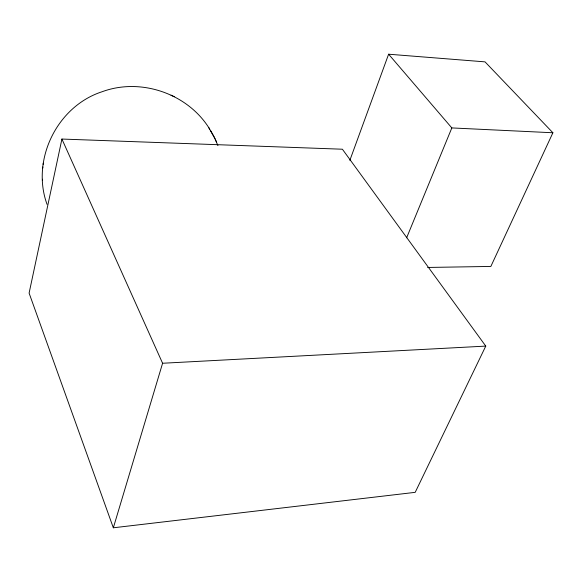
<?xml version="1.0" encoding="UTF-8"?>
<svg xmlns="http://www.w3.org/2000/svg" width="582" height="582" viewBox="0 0 582 582"><rect width="100%" height="100%" fill="white"/><g stroke="black" fill="none" stroke-linecap="round" stroke-linejoin="round"><path stroke-width="0.87" d="M209.746 129.189C188.226 93.782 141.048 77.355 102.185 91.709C57.116 106.222 30.839 159.868 47.033 204.34M43.148 164.371L43.286 163.193M42.719 168.133L42.857 166.954M61.918 139.047L29.1 293.095L113.337 527.794L415.199 492.343L485.766 346.101L342.391 149.218L61.918 139.047L162.589 363.255L113.337 527.794M349.855 160.341L388.616 54.206L485.032 61.867L552.9 132.761L490.852 266.44L427.632 267.451M406.636 237.791L451.828 127.924L388.616 54.206M162.589 363.255L485.766 346.101M451.828 127.924L552.9 132.761M172.839 96.03L174.251 96.721M171.05 95.15L172.301 95.775M210.437 130.295L214.256 137.097L217.944 145.609M208.647 127.422L215.136 139.011M215.733 140.298L216.642 142.277M42.442 179.234L42.522 180.449"/></g></svg>
